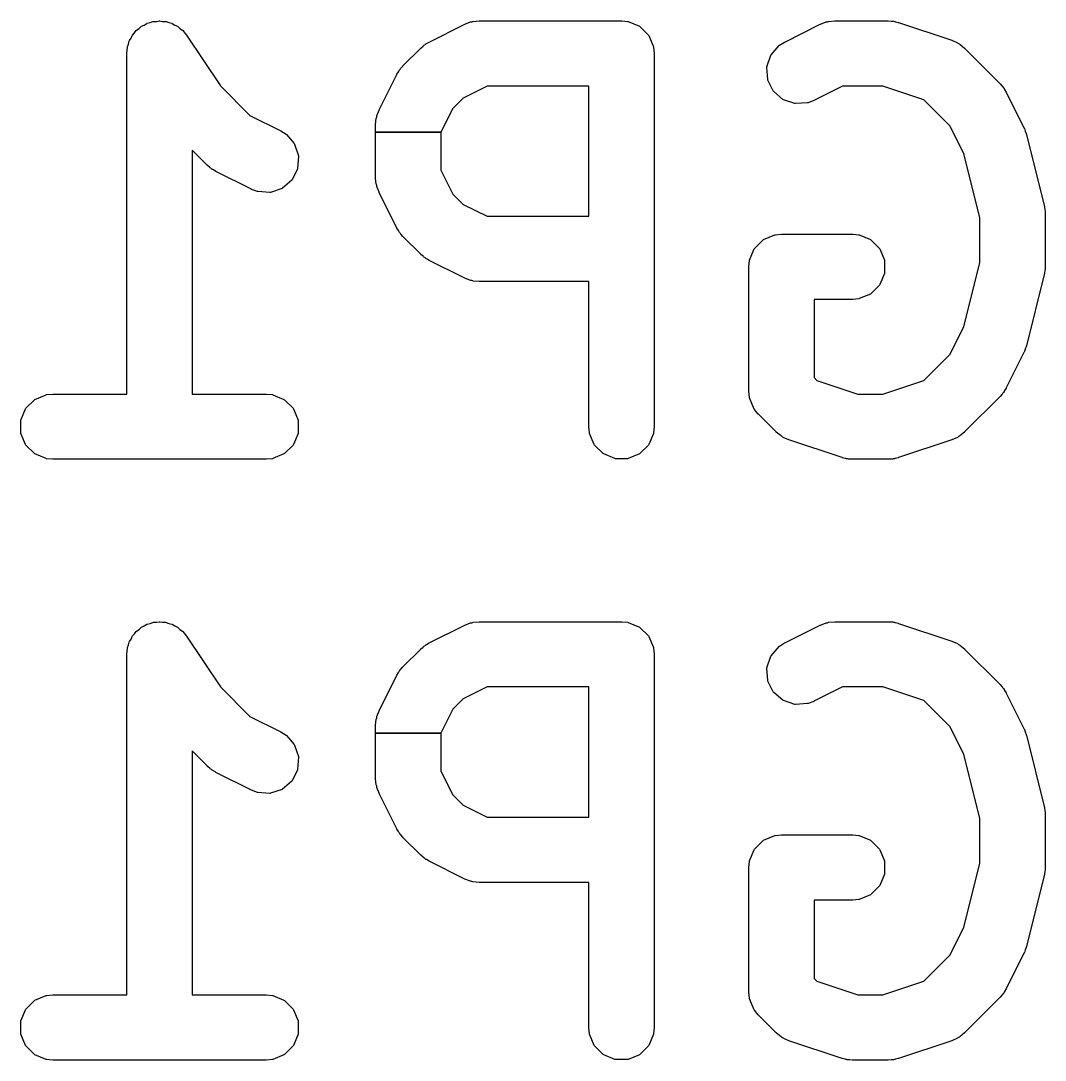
# Model space of a CAD drawing. Header units: millimetres. Extents: x 73.1 to 170.6, y -160.7 to -95.4.
# Drawn here: x 167.325 to 170.618, y -104.648 to -101.306 of the extents above; entities that cross this region are included whole.
import ezdxf

# ---------------------------------------------------------------- set-up
doc = ezdxf.new("R2010")
doc.units = ezdxf.units.MM
doc.layers.add('B.Silkscreen', color=31, linetype='CONTINUOUS', true_color=0xe8b2a7)

msp = doc.modelspace()

# ---------------------------------------------------------------- linework, layer by layer
at = {"layer": 'B.Silkscreen', "linetype": 'CONTINUOUS'}
for p, q in [((167.704924, -101.330506), (167.711501, -101.323931)), ((167.711501, -101.323931), (167.713122, -101.322848)), ((167.713122, -101.322848), (167.721817, -101.319245)), ((167.721817, -101.319245), (167.729648, -101.314026)), ((167.729648, -101.314026), (167.73145, -101.313281)), ((167.73145, -101.313281), (167.740573, -101.311475)), ((167.740573, -101.311475), (167.749171, -101.307915)), ((167.749171, -101.307915), (167.751084, -101.307535)), ((167.751084, -101.307535), (167.760497, -101.307535)), ((167.760497, -101.307535), (167.769728, -101.305709)), ((167.769728, -101.305709), (167.771679, -101.305711)), ((167.771679, -101.305711), (167.780799, -101.307535)), ((167.780799, -101.307535), (167.790102, -101.307535)), ((167.790102, -101.307535), (167.792015, -101.307916)), ((167.792015, -101.307916), (167.800707, -101.311516)), ((167.800707, -101.311516), (167.809939, -101.313363)), ((167.809939, -101.313363), (167.81174, -101.314111)), ((167.81174, -101.314111), (167.819471, -101.319288)), ((167.819471, -101.319288), (167.828064, -101.322848)), ((167.828064, -101.322848), (167.829686, -101.323931)), ((167.829686, -101.323931), (167.836342, -101.330587)), ((168.637921, -101.373842), (168.752207, -101.316699)), ((168.752207, -101.316699), (168.752656, -101.316501)), ((168.752656, -101.316501), (168.770964, -101.309495)), ((168.770964, -101.309495), (168.772396, -101.309178)), ((168.772396, -101.309178), (168.775167, -101.30898)), ((168.775167, -101.30898), (168.777742, -101.307915)), ((168.777742, -101.307915), (168.779165, -101.307559)), ((168.779165, -101.307559), (168.798674, -101.305638)), ((168.798674, -101.305638), (168.799164, -101.305614)), ((168.799164, -101.305614), (169.256307, -101.305614)), ((169.256307, -101.305614), (169.256797, -101.305638)), ((169.256797, -101.305638), (169.276306, -101.307559)), ((169.276306, -101.307559), (169.277729, -101.307916)), ((169.277729, -101.307916), (169.313777, -101.322848)), ((169.313777, -101.322848), (169.3154, -101.323931)), ((169.3154, -101.323931), (169.34299, -101.351521)), ((169.780779, -101.373842), (169.895065, -101.316699)), ((169.895065, -101.316699), (169.895514, -101.316501)), ((169.895514, -101.316501), (169.913822, -101.309495)), ((169.913822, -101.309495), (169.915254, -101.309178)), ((169.915254, -101.309178), (169.918025, -101.30898)), ((169.918025, -101.30898), (169.9206, -101.307915)), ((169.9206, -101.307915), (169.922023, -101.307559)), ((169.922023, -101.307559), (169.941532, -101.305638)), ((169.941532, -101.305638), (169.942022, -101.305614)), ((169.942022, -101.305614), (170.11345, -101.305614)), ((170.11345, -101.305614), (170.11394, -101.305638)), ((170.11394, -101.305638), (170.123394, -101.306568)), ((170.123394, -101.306568), (170.125603, -101.306412)), ((170.125603, -101.306412), (170.127065, -101.306523)), ((170.127065, -101.306523), (170.130223, -101.30724)), ((170.130223, -101.30724), (170.13345, -101.307559)), ((170.13345, -101.307559), (170.134872, -101.307915)), ((170.134872, -101.307915), (170.136927, -101.308765)), ((170.136927, -101.308765), (170.146182, -101.310871)), ((170.146182, -101.310871), (170.146654, -101.311003)), ((170.146654, -101.311003), (170.318083, -101.368146)), ((167.679267, -101.361734), (167.682827, -101.353143)), ((167.682827, -101.353143), (167.68391, -101.351522)), ((167.68391, -101.351522), (167.690564, -101.344866)), ((167.690564, -101.344866), (167.695802, -101.337047)), ((167.695802, -101.337047), (167.697182, -101.335669)), ((167.697182, -101.335669), (167.704924, -101.330506)), ((167.836342, -101.330587), (167.84416, -101.335823)), ((167.84416, -101.335823), (167.845246, -101.336809)), ((167.845246, -101.336809), (167.857534, -101.351815)), ((167.857534, -101.351815), (167.857493, -101.351848)), ((167.857493, -101.351848), (167.85757, -101.351965)), ((167.85757, -101.351965), (167.857623, -101.351923)), ((167.857623, -101.351923), (167.857668, -101.351978)), ((167.857668, -101.351978), (167.857958, -101.35237)), ((167.857958, -101.35237), (167.966476, -101.515147)), ((169.34299, -101.351521), (169.344073, -101.353144)), ((169.344073, -101.353144), (169.359005, -101.389192)), ((167.665637, -101.409917), (167.667538, -101.390615)), ((167.667538, -101.390615), (167.667894, -101.389192)), ((167.667894, -101.389192), (167.671496, -101.380493)), ((167.671496, -101.380493), (167.673342, -101.371268)), ((167.673342, -101.371268), (167.67409, -101.369467)), ((167.67409, -101.369467), (167.679267, -101.361734)), ((168.553489, -101.450653), (168.610632, -101.393511)), ((168.610632, -101.393511), (168.610996, -101.393182)), ((168.610996, -101.393182), (168.618336, -101.387156)), ((168.618336, -101.387156), (168.619791, -101.38548)), ((168.619791, -101.38548), (168.620902, -101.384526)), ((168.620902, -101.384526), (168.623648, -101.382796)), ((168.623648, -101.382796), (168.62615, -101.380744)), ((168.62615, -101.380744), (168.627406, -101.379991)), ((168.627406, -101.379991), (168.629453, -101.379141)), ((168.629453, -101.379141), (168.637494, -101.374082)), ((168.637494, -101.374082), (168.637921, -101.373842)), ((169.359005, -101.389192), (169.359362, -101.390615)), ((169.359362, -101.390615), (169.361283, -101.410124)), ((169.737083, -101.414958), (169.762647, -101.385481)), ((169.762647, -101.385481), (169.763761, -101.384525)), ((169.763761, -101.384525), (169.780352, -101.374082)), ((169.780352, -101.374082), (169.780779, -101.373842)), ((170.318083, -101.368146), (170.31854, -101.368323)), ((170.31854, -101.368323), (170.33644, -101.376314)), ((170.33644, -101.376314), (170.337677, -101.377102)), ((170.337677, -101.377102), (170.33978, -101.378925)), ((170.33978, -101.378925), (170.342351, -101.379991)), ((170.342351, -101.379991), (170.343609, -101.380745)), ((170.343609, -101.380745), (170.358762, -101.393182)), ((170.358762, -101.393182), (170.359126, -101.393511)), ((170.359126, -101.393511), (170.473411, -101.507797)), ((167.665593, -101.410614), (167.665611, -101.410193)), ((167.665593, -102.505614), (167.665593, -101.410614)), ((167.665611, -101.410193), (167.665617, -101.410122)), ((167.665617, -101.410122), (167.66568, -101.410127)), ((167.665682, -101.409921), (167.665637, -101.409917)), ((167.66568, -101.410127), (167.665682, -101.409921)), ((169.361283, -101.410124), (169.361307, -101.410614)), ((169.361307, -101.410614), (169.361307, -102.610614)), ((169.723778, -101.453669), (169.736117, -101.416653)), ((169.736117, -101.416653), (169.737083, -101.414958)), ((168.542777, -101.463667), (168.544505, -101.460924)), ((168.544505, -101.460924), (168.545459, -101.459812)), ((168.545459, -101.459812), (168.547135, -101.458357)), ((168.547135, -101.458357), (168.55316, -101.451017)), ((168.55316, -101.451017), (168.553489, -101.450653)), ((169.723534, -101.455604), (169.723778, -101.453669)), ((169.7263, -101.494524), (169.723534, -101.455604)), ((168.476678, -101.592229), (168.533821, -101.477942)), ((168.533821, -101.477942), (168.534061, -101.477515)), ((168.534061, -101.477515), (168.539121, -101.469473)), ((168.539121, -101.469473), (168.53997, -101.467428)), ((168.53997, -101.467428), (168.540723, -101.466172)), ((168.540723, -101.466172), (168.542777, -101.463667)), ((167.966476, -101.515147), (168.061363, -101.610034)), ((168.823951, -101.515614), (168.747075, -101.554051)), ((169.151307, -101.515614), (168.823951, -101.515614)), ((169.151307, -101.934186), (169.151307, -101.515614)), ((169.726815, -101.496406), (169.7263, -101.494524)), ((169.744264, -101.531305), (169.726815, -101.496406)), ((169.96681, -101.515614), (169.874693, -101.561672)), ((170.096413, -101.515614), (169.96681, -101.515614)), ((170.228156, -101.559528), (170.096413, -101.515614)), ((170.473411, -101.507797), (170.47374, -101.508161)), ((170.47374, -101.508161), (170.479761, -101.515498)), ((170.479761, -101.515498), (170.48144, -101.516954)), ((170.48144, -101.516954), (170.482396, -101.518068)), ((170.482396, -101.518068), (170.484124, -101.520815)), ((170.484124, -101.520815), (170.486175, -101.523313)), ((170.486175, -101.523313), (170.486931, -101.524573)), ((170.486931, -101.524573), (170.487779, -101.526621)), ((170.487779, -101.526621), (170.492838, -101.534658)), ((168.747075, -101.554051), (168.71403, -101.587097)), ((169.74546, -101.532846), (169.744264, -101.531305)), ((169.774937, -101.55841), (169.74546, -101.532846)), ((169.776632, -101.559376), (169.774937, -101.55841)), ((169.813648, -101.571715), (169.776632, -101.559376)), ((170.312868, -101.64424), (170.228156, -101.559528)), ((170.492838, -101.534658), (170.493079, -101.535086)), ((170.493079, -101.535086), (170.550222, -101.649372)), ((168.469474, -101.610986), (168.47648, -101.592678)), ((168.47648, -101.592678), (168.476678, -101.592229)), ((168.71403, -101.587097), (168.675593, -101.663972)), ((169.815583, -101.571959), (169.813648, -101.571715)), ((169.854503, -101.569193), (169.815583, -101.571959)), ((169.855936, -101.568876), (169.854503, -101.569193)), ((169.874244, -101.56187), (169.855936, -101.568876)), ((169.874693, -101.561672), (169.874244, -101.56187)), ((168.061363, -101.610034), (168.160408, -101.659557)), ((168.465617, -101.638696), (168.467538, -101.619187)), ((168.467538, -101.619187), (168.467894, -101.617764)), ((168.467894, -101.617764), (168.468959, -101.615189)), ((168.468959, -101.615189), (168.469157, -101.612418)), ((168.469157, -101.612418), (168.469474, -101.610986)), ((168.160408, -101.659557), (168.160836, -101.659798)), ((168.160836, -101.659798), (168.177426, -101.670241)), ((168.465593, -101.639186), (168.465617, -101.638696)), ((168.465593, -101.663972), (168.465593, -101.639186)), ((170.357236, -101.732976), (170.312868, -101.64424)), ((170.550222, -101.649372), (170.550421, -101.649823)), ((170.550421, -101.649823), (170.55072, -101.650607)), ((170.55072, -101.650607), (170.550742, -101.650636)), ((170.550742, -101.650636), (170.551435, -101.651933)), ((170.551435, -101.651933), (170.554341, -101.660068)), ((170.554341, -101.660068), (170.557426, -101.668129)), ((168.177426, -101.670241), (168.178539, -101.671196)), ((168.178539, -101.671196), (168.204103, -101.700673)), ((168.465593, -101.810614), (168.465593, -101.663972)), ((168.465593, -101.663972), (168.675593, -101.663972)), ((168.675593, -101.663972), (168.465593, -101.663972)), ((168.675593, -101.663972), (168.675593, -101.785827)), ((170.557426, -101.668129), (170.557744, -101.669563)), ((170.557744, -101.669563), (170.557746, -101.669599)), ((170.557746, -101.669599), (170.55803, -101.670393)), ((170.55803, -101.670393), (170.558172, -101.670862)), ((170.558172, -101.670862), (170.615315, -101.899434)), ((167.924917, -101.770575), (167.875593, -101.72125)), ((167.875593, -101.72125), (167.875593, -102.505614)), ((168.204103, -101.700673), (168.205069, -101.702368)), ((168.205069, -101.702368), (168.217408, -101.739384)), ((168.217652, -101.741319), (168.214887, -101.780239)), ((168.217408, -101.739384), (168.217652, -101.741319)), ((170.40845, -101.937827), (170.357236, -101.732976)), ((167.925281, -101.770904), (167.924917, -101.770575)), ((167.93262, -101.776927), (167.925281, -101.770904)), ((167.934075, -101.778605), (167.93262, -101.776927)), ((167.935189, -101.779561), (167.934075, -101.778605)), ((167.937931, -101.781287), (167.935189, -101.779561)), ((167.940434, -101.783341), (167.937931, -101.781287)), ((167.941694, -101.784096), (167.940434, -101.783341)), ((167.943742, -101.784943), (167.941694, -101.784096)), ((167.951779, -101.790003), (167.943742, -101.784943)), ((167.952207, -101.790244), (167.951779, -101.790003)), ((168.066493, -101.847387), (167.952207, -101.790244)), ((168.214372, -101.782121), (168.196922, -101.81702)), ((168.214887, -101.780239), (168.214372, -101.782121)), ((168.675593, -101.785827), (168.71403, -101.862701)), ((168.195726, -101.818561), (168.166249, -101.844125)), ((168.196922, -101.81702), (168.195726, -101.818561)), ((168.465617, -101.811104), (168.465593, -101.810614)), ((168.467538, -101.830613), (168.465617, -101.811104)), ((168.066942, -101.847585), (168.066493, -101.847387)), ((168.08525, -101.854591), (168.066942, -101.847585)), ((168.086683, -101.854908), (168.08525, -101.854591)), ((168.125604, -101.857674), (168.086683, -101.854908)), ((168.127539, -101.85743), (168.125604, -101.857674)), ((168.164554, -101.845091), (168.127539, -101.85743)), ((168.166249, -101.844125), (168.164554, -101.845091)), ((168.467895, -101.832036), (168.467538, -101.830613)), ((168.468959, -101.834606), (168.467895, -101.832036)), ((168.469157, -101.837382), (168.468959, -101.834606)), ((168.469474, -101.838814), (168.469157, -101.837382)), ((168.47648, -101.857122), (168.469474, -101.838814)), ((168.476678, -101.857571), (168.47648, -101.857122)), ((168.533821, -101.971858), (168.476678, -101.857571)), ((168.71403, -101.862701), (168.747075, -101.895747)), ((168.747075, -101.895747), (168.823951, -101.934186)), ((170.615315, -101.899434), (170.61541, -101.899917)), ((170.61541, -101.899917), (170.615818, -101.90268)), ((170.615818, -101.90268), (170.616148, -101.903476)), ((170.616148, -101.903476), (170.616505, -101.904902)), ((170.616505, -101.904902), (170.617216, -101.912132)), ((170.617216, -101.912132), (170.618278, -101.919307)), ((170.618277, -101.920778), (170.61815, -101.921621)), ((170.61815, -101.921621), (170.618426, -101.924409)), ((170.618278, -101.919307), (170.618277, -101.920778)), ((170.618426, -101.924409), (170.61845, -101.9249)), ((170.61845, -101.9249), (170.61845, -102.096329)), ((168.823951, -101.934186), (169.151307, -101.934186)), ((170.40845, -102.0834), (170.40845, -101.937827)), ((168.534061, -101.972285), (168.533821, -101.971858)), ((168.539122, -101.980326), (168.534061, -101.972285)), ((168.53997, -101.982371), (168.539122, -101.980326)), ((168.540724, -101.983629), (168.53997, -101.982371)), ((168.542776, -101.98613), (168.540724, -101.983629)), ((168.544505, -101.988876), (168.542776, -101.98613)), ((168.54546, -101.989989), (168.544505, -101.988876)), ((168.547136, -101.991442), (168.54546, -101.989989)), ((168.55316, -101.998783), (168.547136, -101.991442)), ((169.713123, -102.008563), (169.749171, -101.993631)), ((169.749171, -101.993631), (169.750594, -101.993274)), ((169.750594, -101.993274), (169.770103, -101.991353)), ((169.770103, -101.991353), (169.770593, -101.991329)), ((169.770593, -101.991329), (169.999164, -101.991329)), ((169.999164, -101.991329), (169.999654, -101.991353)), ((169.999654, -101.991353), (170.019163, -101.993274)), ((170.019163, -101.993274), (170.020586, -101.993631)), ((170.020586, -101.993631), (170.056634, -102.008563)), ((168.553489, -101.999147), (168.55316, -101.998783)), ((168.610632, -102.056289), (168.553489, -101.999147)), ((169.68391, -102.037236), (169.7115, -102.009646)), ((169.7115, -102.009646), (169.713123, -102.008563)), ((170.056634, -102.008563), (170.058257, -102.009646)), ((170.058257, -102.009646), (170.085847, -102.037236)), ((168.610996, -102.056618), (168.610632, -102.056289)), ((168.618335, -102.062641), (168.610996, -102.056618)), ((169.667895, -102.074907), (169.682827, -102.038859)), ((169.682827, -102.038859), (169.68391, -102.037236)), ((170.085847, -102.037236), (170.08693, -102.038859)), ((170.08693, -102.038859), (170.101862, -102.074907)), ((168.61979, -102.064319), (168.618335, -102.062641)), ((168.620903, -102.065275), (168.61979, -102.064319)), ((168.62365, -102.067004), (168.620903, -102.065275)), ((168.626149, -102.069055), (168.62365, -102.067004)), ((168.627407, -102.069809), (168.626149, -102.069055)), ((168.629452, -102.070656), (168.627407, -102.069809)), ((168.637494, -102.075718), (168.629452, -102.070656)), ((168.637921, -102.075958), (168.637494, -102.075718)), ((168.752207, -102.133101), (168.637921, -102.075958)), ((169.665593, -102.096329), (169.665617, -102.095839)), ((169.665617, -102.095839), (169.667538, -102.07633)), ((169.667538, -102.07633), (169.667895, -102.074907)), ((170.101862, -102.074907), (170.102243, -102.07682)), ((170.102243, -102.07682), (170.102243, -102.115838)), ((170.357236, -102.288251), (170.40845, -102.0834)), ((169.665593, -102.496329), (169.665593, -102.096329)), ((170.101862, -102.117751), (170.08693, -102.153799)), ((170.102243, -102.115838), (170.101862, -102.117751)), ((170.615315, -102.121795), (170.558172, -102.350367)), ((170.61541, -102.121312), (170.615315, -102.121795)), ((170.615818, -102.118546), (170.61541, -102.121312)), ((170.616147, -102.117754), (170.615818, -102.118546)), ((170.616505, -102.116327), (170.616147, -102.117754)), ((170.617216, -102.109095), (170.616505, -102.116327)), ((170.618278, -102.101922), (170.617216, -102.109095)), ((170.618426, -102.09682), (170.61815, -102.099606)), ((170.61815, -102.099606), (170.618277, -102.100451)), ((170.618277, -102.100451), (170.618278, -102.101922)), ((170.61845, -102.096329), (170.618426, -102.09682)), ((168.752656, -102.133299), (168.752207, -102.133101)), ((168.770964, -102.140305), (168.752656, -102.133299)), ((168.772397, -102.140622), (168.770964, -102.140305)), ((168.775169, -102.140818), (168.772397, -102.140622)), ((168.777741, -102.141884), (168.775169, -102.140818)), ((168.779165, -102.142241), (168.777741, -102.141884)), ((168.798674, -102.144162), (168.779165, -102.142241)), ((168.799164, -102.144186), (168.798674, -102.144162)), ((169.151307, -102.144186), (168.799164, -102.144186)), ((169.151307, -102.610614), (169.151307, -102.144186)), ((170.085847, -102.155422), (170.058257, -102.183012)), ((170.08693, -102.153799), (170.085847, -102.155422)), ((170.056634, -102.184095), (170.020586, -102.199027)), ((170.058257, -102.183012), (170.056634, -102.184095)), ((169.999164, -102.201329), (169.875593, -102.201329)), ((169.875593, -102.201329), (169.875593, -102.452836)), ((169.999654, -102.201305), (169.999164, -102.201329)), ((170.019163, -102.199384), (169.999654, -102.201305)), ((170.020586, -102.199027), (170.019163, -102.199384)), ((170.312868, -102.376987), (170.357236, -102.288251)), ((170.554341, -102.361159), (170.551435, -102.369296)), ((170.557426, -102.3531), (170.554341, -102.361159)), ((170.557744, -102.351666), (170.557426, -102.3531)), ((170.557746, -102.351626), (170.557744, -102.351666)), ((170.558029, -102.350837), (170.557746, -102.351626)), ((170.558172, -102.350367), (170.558029, -102.350837)), ((170.228157, -102.461699), (170.312868, -102.376987)), ((170.550222, -102.371857), (170.493079, -102.486143)), ((170.550421, -102.371405), (170.550222, -102.371857)), ((170.55072, -102.37062), (170.550421, -102.371405)), ((170.550739, -102.370596), (170.55072, -102.37062)), ((170.551435, -102.369296), (170.550739, -102.370596)), ((169.875593, -102.452836), (169.884455, -102.461699)), ((169.884455, -102.461699), (170.016201, -102.505614)), ((170.096414, -102.505614), (170.228157, -102.461699)), ((169.665617, -102.496819), (169.665593, -102.496329)), ((169.667538, -102.516328), (169.665617, -102.496819)), ((170.486931, -102.496655), (170.486175, -102.497916)), ((170.487778, -102.494608), (170.486931, -102.496655)), ((170.492838, -102.486571), (170.487778, -102.494608)), ((170.493079, -102.486143), (170.492838, -102.486571)), ((167.341053, -102.551521), (167.368643, -102.523931)), ((167.368643, -102.523931), (167.370266, -102.522848)), ((167.370266, -102.522848), (167.406314, -102.507916)), ((167.406314, -102.507916), (167.407737, -102.507559)), ((167.407737, -102.507559), (167.427246, -102.505638)), ((167.427246, -102.505638), (167.427736, -102.505614)), ((167.427736, -102.505614), (167.665593, -102.505614)), ((167.875593, -102.505614), (168.11345, -102.505614)), ((168.11345, -102.505614), (168.11394, -102.505638)), ((168.11394, -102.505638), (168.133449, -102.507559)), ((168.133449, -102.507559), (168.134872, -102.507916)), ((168.134872, -102.507916), (168.17092, -102.522848)), ((168.17092, -102.522848), (168.172543, -102.523931)), ((168.172543, -102.523931), (168.200133, -102.551521)), ((169.667895, -102.517751), (169.667538, -102.516328)), ((169.682827, -102.553799), (169.667895, -102.517751)), ((170.016201, -102.505614), (170.096414, -102.505614)), ((170.473411, -102.513432), (170.359126, -102.627718)), ((170.47374, -102.513068), (170.473411, -102.513432)), ((170.479761, -102.50573), (170.47374, -102.513068)), ((170.481439, -102.504276), (170.479761, -102.50573)), ((170.482396, -102.50316), (170.481439, -102.504276)), ((170.484122, -102.500415), (170.482396, -102.50316)), ((170.486175, -102.497916), (170.484122, -102.500415)), ((167.325038, -102.589192), (167.33997, -102.553144)), ((167.33997, -102.553144), (167.341053, -102.551521)), ((168.200133, -102.551521), (168.201216, -102.553144)), ((168.201216, -102.553144), (168.216148, -102.589192)), ((169.683581, -102.555058), (169.682827, -102.553799)), ((169.696017, -102.570212), (169.683581, -102.555058)), ((167.324657, -102.591105), (167.325038, -102.589192)), ((167.324657, -102.630123), (167.324657, -102.591105)), ((168.216148, -102.589192), (168.216529, -102.591105)), ((168.216529, -102.591105), (168.216529, -102.630123)), ((169.696346, -102.570576), (169.696017, -102.570212)), ((169.753489, -102.627718), (169.696346, -102.570576)), ((167.325038, -102.632036), (167.324657, -102.630123)), ((168.216529, -102.630123), (168.216148, -102.632036)), ((169.151331, -102.611104), (169.151307, -102.610614)), ((169.153252, -102.630613), (169.151331, -102.611104)), ((169.153609, -102.632036), (169.153252, -102.630613)), ((169.359362, -102.630613), (169.359005, -102.632036)), ((169.361283, -102.611104), (169.359362, -102.630613)), ((169.361307, -102.610614), (169.361283, -102.611104)), ((169.753853, -102.628047), (169.753489, -102.627718)), ((169.769006, -102.640484), (169.753853, -102.628047)), ((170.358762, -102.628047), (170.343609, -102.640484)), ((170.359126, -102.627718), (170.358762, -102.628047)), ((167.33997, -102.668084), (167.325038, -102.632036)), ((168.216148, -102.632036), (168.201216, -102.668084)), ((169.168541, -102.668084), (169.153609, -102.632036)), ((169.359005, -102.632036), (169.344073, -102.668084)), ((169.770266, -102.641239), (169.769006, -102.640484)), ((169.772834, -102.642302), (169.770266, -102.641239)), ((169.774937, -102.644126), (169.772834, -102.642302)), ((169.776175, -102.644915), (169.774937, -102.644126)), ((169.794076, -102.652906), (169.776175, -102.644915)), ((169.794533, -102.653083), (169.794076, -102.652906)), ((169.965961, -102.710226), (169.794533, -102.653083)), ((170.318083, -102.653083), (170.146653, -102.710225)), ((170.31854, -102.652906), (170.318083, -102.653083)), ((170.33644, -102.644915), (170.31854, -102.652906)), ((170.337678, -102.644126), (170.33644, -102.644915)), ((170.33978, -102.642302), (170.337678, -102.644126)), ((170.34235, -102.641238), (170.33978, -102.642302)), ((170.343609, -102.640484), (170.34235, -102.641238)), ((167.341053, -102.669707), (167.33997, -102.668084)), ((167.368643, -102.697297), (167.341053, -102.669707)), ((167.370266, -102.69838), (167.368643, -102.697297)), ((168.172543, -102.697297), (168.17092, -102.69838)), ((168.200133, -102.669707), (168.172543, -102.697297)), ((168.201216, -102.668084), (168.200133, -102.669707)), ((169.169624, -102.669707), (169.168541, -102.668084)), ((169.197214, -102.697297), (169.169624, -102.669707)), ((169.198837, -102.69838), (169.197214, -102.697297)), ((169.3154, -102.697297), (169.313777, -102.69838)), ((169.34299, -102.669707), (169.3154, -102.697297)), ((169.344073, -102.668084), (169.34299, -102.669707)), ((167.406314, -102.713312), (167.370266, -102.69838)), ((167.407737, -102.713669), (167.406314, -102.713312)), ((167.427246, -102.71559), (167.407737, -102.713669)), ((167.427736, -102.715614), (167.427246, -102.71559)), ((168.11345, -102.715614), (167.427736, -102.715614)), ((168.11394, -102.71559), (168.11345, -102.715614)), ((168.133449, -102.713669), (168.11394, -102.71559)), ((168.134872, -102.713312), (168.133449, -102.713669)), ((168.17092, -102.69838), (168.134872, -102.713312)), ((169.234885, -102.713312), (169.198837, -102.69838)), ((169.236798, -102.713693), (169.234885, -102.713312)), ((169.275816, -102.713693), (169.236798, -102.713693)), ((169.277729, -102.713312), (169.275816, -102.713693)), ((169.313777, -102.69838), (169.277729, -102.713312)), ((169.966434, -102.710359), (169.965961, -102.710226)), ((169.975696, -102.712465), (169.966434, -102.710359)), ((169.977742, -102.713312), (169.975696, -102.712465)), ((169.979165, -102.713669), (169.977742, -102.713312)), ((169.982386, -102.713985), (169.979165, -102.713669)), ((169.985548, -102.714705), (169.982386, -102.713985)), ((169.987013, -102.714816), (169.985548, -102.714705)), ((169.98922, -102.714658), (169.987013, -102.714816)), ((169.998674, -102.71559), (169.98922, -102.714658)), ((169.999164, -102.715614), (169.998674, -102.71559)), ((170.11345, -102.715614), (169.999164, -102.715614)), ((170.11394, -102.71559), (170.11345, -102.715614)), ((170.123392, -102.714658), (170.11394, -102.71559)), ((170.125601, -102.714816), (170.123392, -102.714658)), ((170.127067, -102.714704), (170.125601, -102.714816)), ((170.13022, -102.713986), (170.127067, -102.714704)), ((170.133448, -102.713669), (170.13022, -102.713986)), ((170.134873, -102.713312), (170.133448, -102.713669)), ((170.136919, -102.712463), (170.134873, -102.713312)), ((170.146181, -102.710358), (170.136919, -102.712463)), ((170.146653, -102.710225), (170.146181, -102.710358)), ((167.697182, -103.267601), (167.704924, -103.262438)), ((167.704924, -103.262438), (167.711501, -103.255863)), ((167.711501, -103.255863), (167.713122, -103.25478)), ((167.713122, -103.25478), (167.721817, -103.251177)), ((167.721817, -103.251177), (167.729648, -103.245958)), ((167.729648, -103.245958), (167.73145, -103.245213)), ((167.73145, -103.245213), (167.740573, -103.243407)), ((167.740573, -103.243407), (167.749171, -103.239847)), ((167.749171, -103.239847), (167.751084, -103.239467)), ((167.751084, -103.239467), (167.760497, -103.239467)), ((167.760497, -103.239467), (167.769728, -103.237641)), ((167.769728, -103.237641), (167.771679, -103.237643)), ((167.771679, -103.237643), (167.780799, -103.239467)), ((167.780799, -103.239467), (167.790102, -103.239467)), ((167.790102, -103.239467), (167.792015, -103.239848)), ((167.792015, -103.239848), (167.800707, -103.243448)), ((167.800707, -103.243448), (167.809939, -103.245295)), ((167.809939, -103.245295), (167.81174, -103.246043)), ((167.81174, -103.246043), (167.819471, -103.25122)), ((167.819471, -103.25122), (167.828064, -103.25478)), ((167.828064, -103.25478), (167.829686, -103.255863)), ((167.829686, -103.255863), (167.836342, -103.262519)), ((167.836342, -103.262519), (167.84416, -103.267755)), ((168.637921, -103.305774), (168.752207, -103.248631)), ((168.752207, -103.248631), (168.752656, -103.248433)), ((168.752656, -103.248433), (168.770964, -103.241427)), ((168.770964, -103.241427), (168.772396, -103.24111)), ((168.772396, -103.24111), (168.775167, -103.240912)), ((168.775167, -103.240912), (168.777742, -103.239847)), ((168.777742, -103.239847), (168.779165, -103.239491)), ((168.779165, -103.239491), (168.798674, -103.23757)), ((168.798674, -103.23757), (168.799164, -103.237546)), ((168.799164, -103.237546), (169.256307, -103.237546)), ((169.256307, -103.237546), (169.256797, -103.23757)), ((169.256797, -103.23757), (169.276306, -103.239491)), ((169.276306, -103.239491), (169.277729, -103.239848)), ((169.277729, -103.239848), (169.313777, -103.25478)), ((169.313777, -103.25478), (169.3154, -103.255863)), ((169.3154, -103.255863), (169.34299, -103.283453)), ((169.780779, -103.305774), (169.895065, -103.248631)), ((169.895065, -103.248631), (169.895514, -103.248433)), ((169.895514, -103.248433), (169.913822, -103.241427)), ((169.913822, -103.241427), (169.915254, -103.24111)), ((169.915254, -103.24111), (169.918025, -103.240912)), ((169.918025, -103.240912), (169.9206, -103.239847)), ((169.9206, -103.239847), (169.922023, -103.239491)), ((169.922023, -103.239491), (169.941532, -103.23757)), ((169.941532, -103.23757), (169.942022, -103.237546)), ((169.942022, -103.237546), (170.11345, -103.237546)), ((170.11345, -103.237546), (170.11394, -103.23757)), ((170.11394, -103.23757), (170.123394, -103.2385)), ((170.123394, -103.2385), (170.125603, -103.238344)), ((170.125603, -103.238344), (170.127065, -103.238455)), ((170.127065, -103.238455), (170.130223, -103.239172)), ((170.130223, -103.239172), (170.13345, -103.239491)), ((170.13345, -103.239491), (170.134872, -103.239847)), ((170.134872, -103.239847), (170.136927, -103.240697)), ((170.136927, -103.240697), (170.146182, -103.242803)), ((170.146182, -103.242803), (170.146654, -103.242935)), ((170.146654, -103.242935), (170.318083, -103.300078)), ((167.67409, -103.301399), (167.679267, -103.293666)), ((167.679267, -103.293666), (167.682827, -103.285075)), ((167.682827, -103.285075), (167.68391, -103.283454)), ((167.68391, -103.283454), (167.690564, -103.276798)), ((167.690564, -103.276798), (167.695802, -103.268979)), ((167.695802, -103.268979), (167.697182, -103.267601)), ((167.84416, -103.267755), (167.845246, -103.268741)), ((167.845246, -103.268741), (167.857534, -103.283747)), ((167.857534, -103.283747), (167.857493, -103.28378)), ((167.857493, -103.28378), (167.85757, -103.283897)), ((167.85757, -103.283897), (167.857623, -103.283855)), ((167.857623, -103.283855), (167.857668, -103.28391)), ((167.857668, -103.28391), (167.857958, -103.284302)), ((167.857958, -103.284302), (167.966476, -103.447079)), ((169.34299, -103.283453), (169.344073, -103.285076)), ((169.344073, -103.285076), (169.359005, -103.321124)), ((167.665637, -103.341849), (167.667538, -103.322547)), ((167.667538, -103.322547), (167.667894, -103.321124)), ((167.667894, -103.321124), (167.671496, -103.312425)), ((167.671496, -103.312425), (167.673342, -103.3032)), ((167.673342, -103.3032), (167.67409, -103.301399)), ((168.553489, -103.382585), (168.610632, -103.325443)), ((168.610632, -103.325443), (168.610996, -103.325114)), ((168.610996, -103.325114), (168.618336, -103.319088)), ((168.618336, -103.319088), (168.619791, -103.317412)), ((168.619791, -103.317412), (168.620902, -103.316458)), ((168.620902, -103.316458), (168.623648, -103.314728)), ((168.623648, -103.314728), (168.62615, -103.312676)), ((168.62615, -103.312676), (168.627406, -103.311923)), ((168.627406, -103.311923), (168.629453, -103.311073)), ((168.629453, -103.311073), (168.637494, -103.306014)), ((168.637494, -103.306014), (168.637921, -103.305774)), ((169.359005, -103.321124), (169.359362, -103.322547)), ((169.359362, -103.322547), (169.361283, -103.342056)), ((169.737083, -103.34689), (169.762647, -103.317413)), ((169.762647, -103.317413), (169.763761, -103.316457)), ((169.763761, -103.316457), (169.780352, -103.306014)), ((169.780352, -103.306014), (169.780779, -103.305774)), ((170.318083, -103.300078), (170.31854, -103.300255)), ((170.31854, -103.300255), (170.33644, -103.308246)), ((170.33644, -103.308246), (170.337677, -103.309034)), ((170.337677, -103.309034), (170.33978, -103.310857)), ((170.33978, -103.310857), (170.342351, -103.311923)), ((170.342351, -103.311923), (170.343609, -103.312677)), ((170.343609, -103.312677), (170.358762, -103.325114)), ((170.358762, -103.325114), (170.359126, -103.325443)), ((170.359126, -103.325443), (170.473411, -103.439729)), ((167.665593, -103.342546), (167.665611, -103.342125)), ((167.665593, -104.437546), (167.665593, -103.342546)), ((167.665611, -103.342125), (167.665617, -103.342054)), ((167.665617, -103.342054), (167.66568, -103.342059)), ((167.665682, -103.341853), (167.665637, -103.341849)), ((167.66568, -103.342059), (167.665682, -103.341853)), ((169.361283, -103.342056), (169.361307, -103.342546)), ((169.361307, -103.342546), (169.361307, -104.542546)), ((169.723778, -103.385601), (169.736117, -103.348585)), ((169.736117, -103.348585), (169.737083, -103.34689)), ((168.539121, -103.401405), (168.53997, -103.39936)), ((168.53997, -103.39936), (168.540723, -103.398104)), ((168.540723, -103.398104), (168.542777, -103.395599)), ((168.542777, -103.395599), (168.544505, -103.392856)), ((168.544505, -103.392856), (168.545459, -103.391744)), ((168.545459, -103.391744), (168.547135, -103.390289)), ((168.547135, -103.390289), (168.55316, -103.382949)), ((168.55316, -103.382949), (168.553489, -103.382585)), ((169.723534, -103.387536), (169.723778, -103.385601)), ((169.7263, -103.426456), (169.723534, -103.387536)), ((168.476678, -103.524161), (168.533821, -103.409874)), ((168.533821, -103.409874), (168.534061, -103.409447)), ((168.534061, -103.409447), (168.539121, -103.401405)), ((169.726815, -103.428338), (169.7263, -103.426456)), ((169.744264, -103.463237), (169.726815, -103.428338)), ((167.966476, -103.447079), (168.061363, -103.541966)), ((168.823951, -103.447546), (168.747075, -103.485983)), ((169.151307, -103.447546), (168.823951, -103.447546)), ((169.151307, -103.866118), (169.151307, -103.447546)), ((169.74546, -103.464778), (169.744264, -103.463237)), ((169.774937, -103.490342), (169.74546, -103.464778)), ((169.96681, -103.447546), (169.874693, -103.493604)), ((170.096413, -103.447546), (169.96681, -103.447546)), ((170.228156, -103.49146), (170.096413, -103.447546)), ((170.473411, -103.439729), (170.47374, -103.440093)), ((170.47374, -103.440093), (170.479761, -103.44743)), ((170.479761, -103.44743), (170.48144, -103.448886)), ((170.48144, -103.448886), (170.482396, -103.45)), ((170.482396, -103.45), (170.484124, -103.452747)), ((170.484124, -103.452747), (170.486175, -103.455245)), ((170.486175, -103.455245), (170.486931, -103.456505)), ((170.486931, -103.456505), (170.487779, -103.458553)), ((170.487779, -103.458553), (170.492838, -103.46659)), ((168.747075, -103.485983), (168.71403, -103.519029)), ((169.776632, -103.491308), (169.774937, -103.490342)), ((169.813648, -103.503647), (169.776632, -103.491308)), ((169.874244, -103.493802), (169.855936, -103.500808)), ((169.874693, -103.493604), (169.874244, -103.493802)), ((170.312868, -103.576172), (170.228156, -103.49146)), ((170.492838, -103.46659), (170.493079, -103.467018)), ((170.493079, -103.467018), (170.550222, -103.581304)), ((168.469474, -103.542918), (168.47648, -103.52461)), ((168.47648, -103.52461), (168.476678, -103.524161)), ((168.71403, -103.519029), (168.675593, -103.595904)), ((169.815583, -103.503891), (169.813648, -103.503647)), ((169.854503, -103.501125), (169.815583, -103.503891)), ((169.855936, -103.500808), (169.854503, -103.501125)), ((168.061363, -103.541966), (168.160408, -103.591489)), ((168.465617, -103.570628), (168.467538, -103.551119)), ((168.467538, -103.551119), (168.467894, -103.549696)), ((168.467894, -103.549696), (168.468959, -103.547121)), ((168.468959, -103.547121), (168.469157, -103.54435)), ((168.469157, -103.54435), (168.469474, -103.542918)), ((168.160408, -103.591489), (168.160836, -103.59173)), ((168.160836, -103.59173), (168.177426, -103.602173)), ((168.465593, -103.571118), (168.465617, -103.570628)), ((168.465593, -103.595904), (168.465593, -103.571118)), ((168.465593, -103.742546), (168.465593, -103.595904)), ((168.465593, -103.595904), (168.675593, -103.595904)), ((168.675593, -103.595904), (168.465593, -103.595904)), ((168.675593, -103.595904), (168.675593, -103.717759)), ((170.357236, -103.664908), (170.312868, -103.576172)), ((170.550222, -103.581304), (170.550421, -103.581755)), ((170.550421, -103.581755), (170.55072, -103.582539)), ((170.55072, -103.582539), (170.550742, -103.582568)), ((170.550742, -103.582568), (170.551435, -103.583865)), ((170.551435, -103.583865), (170.554341, -103.592)), ((170.554341, -103.592), (170.557426, -103.600061)), ((168.177426, -103.602173), (168.178539, -103.603128)), ((168.178539, -103.603128), (168.204103, -103.632605)), ((168.204103, -103.632605), (168.205069, -103.6343)), ((170.557426, -103.600061), (170.557744, -103.601495)), ((170.557744, -103.601495), (170.557746, -103.601531)), ((170.557746, -103.601531), (170.55803, -103.602325)), ((170.55803, -103.602325), (170.558172, -103.602794)), ((170.558172, -103.602794), (170.615315, -103.831366)), ((167.924917, -103.702507), (167.875593, -103.653182)), ((167.875593, -103.653182), (167.875593, -104.437546)), ((168.205069, -103.6343), (168.217408, -103.671316)), ((170.40845, -103.869759), (170.357236, -103.664908)), ((168.217652, -103.673251), (168.214887, -103.712171)), ((168.217408, -103.671316), (168.217652, -103.673251)), ((167.925281, -103.702836), (167.924917, -103.702507)), ((167.93262, -103.708859), (167.925281, -103.702836)), ((167.934075, -103.710537), (167.93262, -103.708859)), ((167.935189, -103.711493), (167.934075, -103.710537)), ((167.937931, -103.713219), (167.935189, -103.711493)), ((167.940434, -103.715273), (167.937931, -103.713219)), ((167.941694, -103.716028), (167.940434, -103.715273)), ((167.943742, -103.716875), (167.941694, -103.716028)), ((167.951779, -103.721935), (167.943742, -103.716875)), ((167.952207, -103.722176), (167.951779, -103.721935)), ((168.066493, -103.779319), (167.952207, -103.722176)), ((168.214372, -103.714053), (168.196922, -103.748952)), ((168.214887, -103.712171), (168.214372, -103.714053)), ((168.675593, -103.717759), (168.71403, -103.794633)), ((168.195726, -103.750493), (168.166249, -103.776057)), ((168.196922, -103.748952), (168.195726, -103.750493)), ((168.465617, -103.743036), (168.465593, -103.742546)), ((168.467538, -103.762545), (168.465617, -103.743036)), ((168.467895, -103.763968), (168.467538, -103.762545)), ((168.468959, -103.766538), (168.467895, -103.763968)), ((168.469157, -103.769314), (168.468959, -103.766538)), ((168.066942, -103.779517), (168.066493, -103.779319)), ((168.08525, -103.786523), (168.066942, -103.779517)), ((168.086683, -103.78684), (168.08525, -103.786523)), ((168.125604, -103.789606), (168.086683, -103.78684)), ((168.127539, -103.789362), (168.125604, -103.789606)), ((168.164554, -103.777023), (168.127539, -103.789362)), ((168.166249, -103.776057), (168.164554, -103.777023)), ((168.469474, -103.770746), (168.469157, -103.769314)), ((168.47648, -103.789054), (168.469474, -103.770746)), ((168.476678, -103.789503), (168.47648, -103.789054)), ((168.533821, -103.90379), (168.476678, -103.789503)), ((168.71403, -103.794633), (168.747075, -103.827679)), ((168.747075, -103.827679), (168.823951, -103.866118)), ((170.615315, -103.831366), (170.61541, -103.831849)), ((170.61541, -103.831849), (170.615818, -103.834612)), ((168.823951, -103.866118), (169.151307, -103.866118)), ((170.615818, -103.834612), (170.616148, -103.835408)), ((170.616148, -103.835408), (170.616505, -103.836834)), ((170.616505, -103.836834), (170.617216, -103.844064)), ((170.617216, -103.844064), (170.618278, -103.851239)), ((170.618277, -103.85271), (170.61815, -103.853553)), ((170.61815, -103.853553), (170.618426, -103.856341)), ((170.618278, -103.851239), (170.618277, -103.85271)), ((170.618426, -103.856341), (170.61845, -103.856832)), ((170.61845, -103.856832), (170.61845, -104.028261)), ((170.40845, -104.015332), (170.40845, -103.869759)), ((168.534061, -103.904217), (168.533821, -103.90379)), ((168.539122, -103.912258), (168.534061, -103.904217)), ((168.53997, -103.914303), (168.539122, -103.912258)), ((168.540724, -103.915561), (168.53997, -103.914303)), ((168.542776, -103.918062), (168.540724, -103.915561)), ((168.544505, -103.920808), (168.542776, -103.918062)), ((168.54546, -103.921921), (168.544505, -103.920808)), ((168.547136, -103.923374), (168.54546, -103.921921)), ((168.55316, -103.930715), (168.547136, -103.923374)), ((168.553489, -103.931079), (168.55316, -103.930715)), ((168.610632, -103.988221), (168.553489, -103.931079)), ((169.713123, -103.940495), (169.749171, -103.925563)), ((169.749171, -103.925563), (169.750594, -103.925206)), ((169.750594, -103.925206), (169.770103, -103.923285)), ((169.770103, -103.923285), (169.770593, -103.923261)), ((169.770593, -103.923261), (169.999164, -103.923261)), ((169.999164, -103.923261), (169.999654, -103.923285)), ((169.999654, -103.923285), (170.019163, -103.925206)), ((170.019163, -103.925206), (170.020586, -103.925563)), ((170.020586, -103.925563), (170.056634, -103.940495)), ((169.68391, -103.969168), (169.7115, -103.941578)), ((169.7115, -103.941578), (169.713123, -103.940495)), ((170.056634, -103.940495), (170.058257, -103.941578)), ((170.058257, -103.941578), (170.085847, -103.969168)), ((168.610996, -103.98855), (168.610632, -103.988221)), ((168.618335, -103.994573), (168.610996, -103.98855)), ((168.61979, -103.996251), (168.618335, -103.994573)), ((168.620903, -103.997207), (168.61979, -103.996251)), ((168.62365, -103.998936), (168.620903, -103.997207)), ((168.626149, -104.000987), (168.62365, -103.998936)), ((169.667895, -104.006839), (169.682827, -103.970791)), ((169.682827, -103.970791), (169.68391, -103.969168)), ((170.085847, -103.969168), (170.08693, -103.970791)), ((170.08693, -103.970791), (170.101862, -104.006839)), ((168.627407, -104.001741), (168.626149, -104.000987)), ((168.629452, -104.002588), (168.627407, -104.001741)), ((168.637494, -104.00765), (168.629452, -104.002588)), ((168.637921, -104.00789), (168.637494, -104.00765)), ((168.752207, -104.065033), (168.637921, -104.00789)), ((169.665593, -104.028261), (169.665617, -104.027771)), ((169.665593, -104.428261), (169.665593, -104.028261)), ((169.665617, -104.027771), (169.667538, -104.008262)), ((169.667538, -104.008262), (169.667895, -104.006839)), ((170.101862, -104.006839), (170.102243, -104.008752)), ((170.102243, -104.008752), (170.102243, -104.04777)), ((170.357236, -104.220183), (170.40845, -104.015332)), ((170.618278, -104.033854), (170.617216, -104.041027)), ((170.618426, -104.028752), (170.61815, -104.031538)), ((170.61815, -104.031538), (170.618277, -104.032383)), ((170.618277, -104.032383), (170.618278, -104.033854)), ((170.61845, -104.028261), (170.618426, -104.028752)), ((168.752656, -104.065231), (168.752207, -104.065033)), ((168.770964, -104.072237), (168.752656, -104.065231)), ((170.101862, -104.049683), (170.08693, -104.085731)), ((170.102243, -104.04777), (170.101862, -104.049683)), ((170.615315, -104.053727), (170.558172, -104.282299)), ((170.61541, -104.053244), (170.615315, -104.053727)), ((170.615818, -104.050478), (170.61541, -104.053244)), ((170.616147, -104.049686), (170.615818, -104.050478)), ((170.616505, -104.048259), (170.616147, -104.049686)), ((170.617216, -104.041027), (170.616505, -104.048259)), ((168.772397, -104.072554), (168.770964, -104.072237)), ((168.775169, -104.07275), (168.772397, -104.072554)), ((168.777741, -104.073816), (168.775169, -104.07275)), ((168.779165, -104.074173), (168.777741, -104.073816)), ((168.798674, -104.076094), (168.779165, -104.074173)), ((168.799164, -104.076118), (168.798674, -104.076094)), ((169.151307, -104.076118), (168.799164, -104.076118)), ((169.151307, -104.542546), (169.151307, -104.076118)), ((170.085847, -104.087354), (170.058257, -104.114944)), ((170.08693, -104.085731), (170.085847, -104.087354)), ((169.999164, -104.133261), (169.875593, -104.133261)), ((169.875593, -104.133261), (169.875593, -104.384768)), ((169.999654, -104.133237), (169.999164, -104.133261)), ((170.019163, -104.131316), (169.999654, -104.133237)), ((170.020586, -104.130959), (170.019163, -104.131316)), ((170.056634, -104.116027), (170.020586, -104.130959)), ((170.058257, -104.114944), (170.056634, -104.116027)), ((170.312868, -104.308919), (170.357236, -104.220183)), ((170.551435, -104.301228), (170.550739, -104.302528)), ((170.554341, -104.293091), (170.551435, -104.301228)), ((170.557426, -104.285032), (170.554341, -104.293091)), ((170.557744, -104.283598), (170.557426, -104.285032)), ((170.557746, -104.283558), (170.557744, -104.283598)), ((170.558029, -104.282769), (170.557746, -104.283558)), ((170.558172, -104.282299), (170.558029, -104.282769)), ((170.228157, -104.393631), (170.312868, -104.308919)), ((170.550222, -104.303789), (170.493079, -104.418075)), ((170.550421, -104.303337), (170.550222, -104.303789)), ((170.55072, -104.302552), (170.550421, -104.303337)), ((170.550739, -104.302528), (170.55072, -104.302552)), ((169.875593, -104.384768), (169.884455, -104.393631)), ((169.884455, -104.393631), (170.016201, -104.437546)), ((170.096414, -104.437546), (170.228157, -104.393631)), ((169.665617, -104.428751), (169.665593, -104.428261)), ((169.667538, -104.44826), (169.665617, -104.428751)), ((170.482396, -104.435092), (170.481439, -104.436208)), ((170.484122, -104.432347), (170.482396, -104.435092)), ((170.486175, -104.429848), (170.484122, -104.432347)), ((170.486931, -104.428587), (170.486175, -104.429848)), ((170.487778, -104.42654), (170.486931, -104.428587)), ((170.492838, -104.418503), (170.487778, -104.42654)), ((170.493079, -104.418075), (170.492838, -104.418503)), ((167.341053, -104.483453), (167.368643, -104.455863)), ((167.368643, -104.455863), (167.370266, -104.45478)), ((167.370266, -104.45478), (167.406314, -104.439848)), ((167.406314, -104.439848), (167.407737, -104.439491)), ((167.407737, -104.439491), (167.427246, -104.43757)), ((167.427246, -104.43757), (167.427736, -104.437546)), ((167.427736, -104.437546), (167.665593, -104.437546)), ((167.875593, -104.437546), (168.11345, -104.437546)), ((168.11345, -104.437546), (168.11394, -104.43757)), ((168.11394, -104.43757), (168.133449, -104.439491)), ((168.133449, -104.439491), (168.134872, -104.439848)), ((168.134872, -104.439848), (168.17092, -104.45478)), ((168.17092, -104.45478), (168.172543, -104.455863)), ((168.172543, -104.455863), (168.200133, -104.483453)), ((169.667895, -104.449683), (169.667538, -104.44826)), ((169.682827, -104.485731), (169.667895, -104.449683)), ((170.016201, -104.437546), (170.096414, -104.437546)), ((170.473411, -104.445364), (170.359126, -104.55965)), ((170.47374, -104.445), (170.473411, -104.445364)), ((170.479761, -104.437662), (170.47374, -104.445)), ((170.481439, -104.436208), (170.479761, -104.437662)), ((167.325038, -104.521124), (167.33997, -104.485076)), ((167.33997, -104.485076), (167.341053, -104.483453)), ((168.200133, -104.483453), (168.201216, -104.485076)), ((168.201216, -104.485076), (168.216148, -104.521124)), ((169.683581, -104.48699), (169.682827, -104.485731)), ((169.696017, -104.502144), (169.683581, -104.48699)), ((169.696346, -104.502508), (169.696017, -104.502144)), ((167.324657, -104.523037), (167.325038, -104.521124)), ((167.324657, -104.562055), (167.324657, -104.523037)), ((168.216148, -104.521124), (168.216529, -104.523037)), ((168.216529, -104.523037), (168.216529, -104.562055)), ((169.753489, -104.55965), (169.696346, -104.502508)), ((167.325038, -104.563968), (167.324657, -104.562055)), ((167.33997, -104.600016), (167.325038, -104.563968)), ((168.216148, -104.563968), (168.201216, -104.600016)), ((168.216529, -104.562055), (168.216148, -104.563968)), ((169.151331, -104.543036), (169.151307, -104.542546)), ((169.153252, -104.562545), (169.151331, -104.543036)), ((169.153609, -104.563968), (169.153252, -104.562545)), ((169.168541, -104.600016), (169.153609, -104.563968)), ((169.359005, -104.563968), (169.344073, -104.600016)), ((169.359362, -104.562545), (169.359005, -104.563968)), ((169.361283, -104.543036), (169.359362, -104.562545)), ((169.361307, -104.542546), (169.361283, -104.543036)), ((169.753853, -104.559979), (169.753489, -104.55965)), ((169.769006, -104.572416), (169.753853, -104.559979)), ((170.358762, -104.559979), (170.343609, -104.572416)), ((170.359126, -104.55965), (170.358762, -104.559979)), ((167.341053, -104.601639), (167.33997, -104.600016)), ((167.368643, -104.629229), (167.341053, -104.601639)), ((168.200133, -104.601639), (168.172543, -104.629229)), ((168.201216, -104.600016), (168.200133, -104.601639)), ((169.169624, -104.601639), (169.168541, -104.600016)), ((169.197214, -104.629229), (169.169624, -104.601639)), ((169.34299, -104.601639), (169.3154, -104.629229)), ((169.344073, -104.600016), (169.34299, -104.601639)), ((169.770266, -104.573171), (169.769006, -104.572416)), ((169.772834, -104.574234), (169.770266, -104.573171)), ((169.774937, -104.576058), (169.772834, -104.574234)), ((169.776175, -104.576847), (169.774937, -104.576058)), ((169.794076, -104.584838), (169.776175, -104.576847)), ((169.794533, -104.585015), (169.794076, -104.584838)), ((169.965961, -104.642158), (169.794533, -104.585015)), ((170.318083, -104.585015), (170.146653, -104.642157)), ((170.31854, -104.584838), (170.318083, -104.585015)), ((170.33644, -104.576847), (170.31854, -104.584838)), ((170.337678, -104.576058), (170.33644, -104.576847)), ((170.33978, -104.574234), (170.337678, -104.576058)), ((170.34235, -104.57317), (170.33978, -104.574234)), ((170.343609, -104.572416), (170.34235, -104.57317)), ((167.370266, -104.630312), (167.368643, -104.629229)), ((167.406314, -104.645244), (167.370266, -104.630312)), ((168.17092, -104.630312), (168.134872, -104.645244)), ((168.172543, -104.629229), (168.17092, -104.630312)), ((169.198837, -104.630312), (169.197214, -104.629229)), ((169.234885, -104.645244), (169.198837, -104.630312)), ((169.313777, -104.630312), (169.277729, -104.645244)), ((169.3154, -104.629229), (169.313777, -104.630312)), ((167.407737, -104.645601), (167.406314, -104.645244)), ((167.427246, -104.647522), (167.407737, -104.645601)), ((167.427736, -104.647546), (167.427246, -104.647522)), ((168.11345, -104.647546), (167.427736, -104.647546)), ((168.11394, -104.647522), (168.11345, -104.647546)), ((168.133449, -104.645601), (168.11394, -104.647522)), ((168.134872, -104.645244), (168.133449, -104.645601)), ((169.236798, -104.645625), (169.234885, -104.645244)), ((169.275816, -104.645625), (169.236798, -104.645625)), ((169.277729, -104.645244), (169.275816, -104.645625)), ((169.966434, -104.642291), (169.965961, -104.642158)), ((169.975696, -104.644397), (169.966434, -104.642291)), ((169.977742, -104.645244), (169.975696, -104.644397)), ((169.979165, -104.645601), (169.977742, -104.645244)), ((169.982386, -104.645917), (169.979165, -104.645601)), ((169.985548, -104.646637), (169.982386, -104.645917)), ((169.987013, -104.646748), (169.985548, -104.646637)), ((169.98922, -104.64659), (169.987013, -104.646748)), ((169.998674, -104.647522), (169.98922, -104.64659)), ((169.999164, -104.647546), (169.998674, -104.647522)), ((170.11345, -104.647546), (169.999164, -104.647546)), ((170.11394, -104.647522), (170.11345, -104.647546)), ((170.123392, -104.64659), (170.11394, -104.647522)), ((170.125601, -104.646748), (170.123392, -104.64659)), ((170.127067, -104.646636), (170.125601, -104.646748)), ((170.13022, -104.645918), (170.127067, -104.646636)), ((170.133448, -104.645601), (170.13022, -104.645918)), ((170.134873, -104.645244), (170.133448, -104.645601)), ((170.136919, -104.644395), (170.134873, -104.645244)), ((170.146181, -104.64229), (170.136919, -104.644395)), ((170.146653, -104.642157), (170.146181, -104.64229))]:
    msp.add_line(p, q, dxfattribs=at)

doc.saveas('drawing.dxf')
